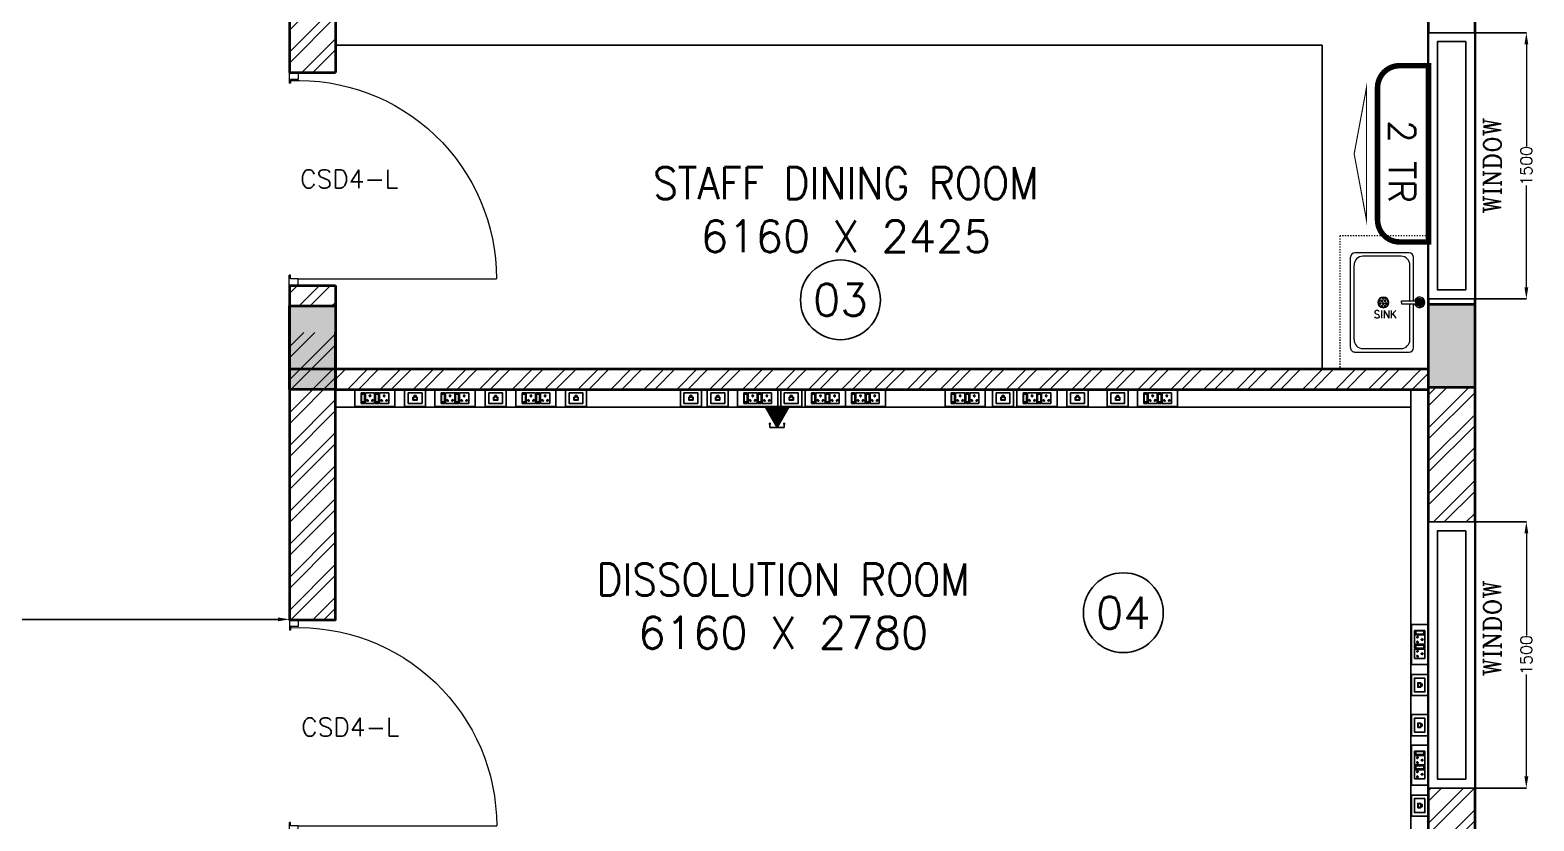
# Model space of a CAD drawing. Extents: x -52083 to 49512, y -145230 to 20224.
# Drawn here: x 33594 to 42070, y -13366 to -8908 of the extents above; entities that cross this region are included whole.
import ezdxf
from ezdxf.enums import TextEntityAlignment as Align

# ---------------------------------------------------------------- set-up
doc = ezdxf.new("R2010")
doc.units = 0
doc.header["$LTSCALE"] = 0.5
doc.header["$MEASUREMENT"] = 0
doc.header["$PDMODE"] = 32
doc.linetypes.add('ACAD_ISO03W100', pattern=[30, 12, -18])
for name, color, linetype, lineweight in [('0-1 AC UNIT', 8, 'Continuous', 25), ('1200x2100 Door', 5, 'Continuous', 5), ('COL', 1, 'Continuous', 35), ('DIM', 3, 'Continuous', 5), ('Hatch-1', 8, 'Continuous', 5), ('Sa-Block Text', 7, 'Continuous', 18), ('wall-1', 7, 'Continuous', 35)]:
    doc.layers.add(name, color=color, linetype=linetype, lineweight=lineweight)
for name, color, linetype in [('LABOFAB', 7, 'Continuous'), ('PDF_Text', 5, 'Continuous'), ('SA-6MRP', 1, 'Continuous'), ('SA-6MUP', 223, 'Continuous'), ('SA-FUR', 3, 'Continuous'), ('SA-Lan', 3, 'Continuous'), ('SA-Voice', 5, 'Continuous')]:
    doc.layers.add(name, color=color, linetype=linetype)
doc.styles.add('RomanS', font='romans.shx')
doc.styles.get("Standard").update_dxf_attribs({"font": 'romans.shx'})
doc.dimstyles.new('Sa-dim', dxfattribs={"dimtxt": 65, "dimasz": 65, "dimexe": 0, "dimexo": 0, "dimtad": 0, "dimdec": 0, "dimdsep": 46, "dimtxsty": 'Standard', "dimcen": 0, "dimclrd": 256, "dimclre": 7, "dimclrt": 1, "dimadec": 0, "dimazin": 0, "dimtfac": 1, "dimtdec": 0, "dimtmove": 0, "dimatfit": 3, "dimfxl": 1, "dimlwd": -1, "dimarcsym": 0})
pattern_1 = [(45, (71188.27, 2e-13), (-92.80777, 92.80777), []), (45, (71250.15, 2e-13), (-92.80777, 92.80777), [])]

# ---------------------------------------------------------------- blocks, each defined once
blk = doc.blocks.new('*U109')
at = {"color": 5}
blk.add_wipeout([(50, 400), (50, 240), (1450, 240), (1450, 400)], dxfattribs=at)
blk.add_wipeout([(0, 450), (0, 190), (1500, 190), (1500, 450)], dxfattribs=at)
for points in [[(0, 450), (0, 190), (1500, 190), (1500, 450)], [(50, 400), (50, 240), (1450, 240), (1450, 400)]]:
    blk.add_lwpolyline(points, close=True, dxfattribs=at)
blk = doc.blocks.new('*D857')
at = {"layer": 'Defpoints', "color": 0}
for p in [(41736, -8923.3), (42027.2, -8923.3), (41736, -10423.3)]:
    blk.add_point(p, dxfattribs=at)
at = {"layer": 'DIM', "color": 7, "lineweight": -2}
for p, q in [((41736, -8923.3), (42027.2, -8923.3)), ((41736, -10423.3), (42027.2, -10423.3))]:
    blk.add_line(p, q, dxfattribs=at)
at = {"layer": 'DIM'}
for p, q in [((42027.2, -8988.3), (42027.2, -9562.8)), ((42027.2, -10358.3), (42027.2, -9783.8))]:
    blk.add_line(p, q, dxfattribs=at)
for points in [[(42016.4, -8988.3), (42038.1, -8988.3), (42027.2, -8923.3)], [(42016.4, -10358.3), (42038.1, -10358.3), (42027.2, -10423.3)]]:
    blk.add_solid(points, dxfattribs=at)
at = {"layer": 'DIM', "color": 1, "insert": (42027.2, -9673.3), "char_height": 65, "attachment_point": 5, "rotation": 90}
blk.add_mtext('1500', dxfattribs=at)
blk = doc.blocks.new('SD 1200x2100')
at = {"layer": '1200x2100 Door'}
for p, q in [((289771.1, 46661.9), (289771.1, 46711.8)), ((289771.1, 46711.8), (289829.5, 46711.8)), ((289771.1, 46661.9), (289771.1, 46711.8)), ((289809.4, 46661.9), (289809.4, 46705.1)), ((289809.4, 46705.1), (289829.5, 46705.1)), ((289829.5, 46705.1), (289829.5, 46711.8)), ((290971.1, 46711.8), (290912.7, 46711.8)), ((290912.7, 46705.1), (290912.7, 46711.8)), ((290932.8, 46705.1), (290912.7, 46705.1)), ((290932.8, 46661.9), (290932.8, 46705.1)), ((290971.1, 46661.9), (290971.1, 46711.8)), ((289771.1, 46661.9), (289809.4, 46661.9)), ((290971.1, 46661.9), (290932.8, 46661.9)), ((290932.8, 46661.9), (290932.8, 45543.9))]:
    blk.add_line(p, q, dxfattribs=at)
blk.add_arc((290932.8, 46661.9), 1118, 177.44259, 270, dxfattribs=at)
blk = doc.blocks.new('*D867')
at = {"layer": 'Defpoints', "color": 0}
for p in [(41736, -11680.5), (42027.2, -11680.5), (41736, -13180.5)]:
    blk.add_point(p, dxfattribs=at)
at = {"layer": 'DIM', "color": 7, "lineweight": -2}
for p, q in [((41736, -11680.5), (42027.2, -11680.5)), ((41736, -13180.5), (42027.2, -13180.5))]:
    blk.add_line(p, q, dxfattribs=at)
at = {"layer": 'DIM'}
for p, q in [((42027.2, -11745.5), (42027.2, -12320)), ((42027.2, -13115.5), (42027.2, -12541))]:
    blk.add_line(p, q, dxfattribs=at)
for points in [[(42016.4, -11745.5), (42038.1, -11745.5), (42027.2, -11680.5)], [(42016.4, -13115.5), (42038.1, -13115.5), (42027.2, -13180.5)]]:
    blk.add_solid(points, dxfattribs=at)
at = {"layer": 'DIM', "color": 1, "insert": (42027.2, -12430.5), "char_height": 65, "attachment_point": 5, "rotation": 90}
blk.add_mtext('1500', dxfattribs=at)
blk = doc.blocks.new('A$C054a1436')
at = {"color": 1}
blk.add_circle((225, 225), 225, dxfattribs=at)
blk.add_attdef('T1', text='', height=180).set_placement((225, 225), align=Align.MIDDLE_CENTER)
blk = doc.blocks.new('*U614')
for points in [[(-59.4, 46), (59.4, 46), (59.4, -46), (-59.4, -46)], [(-39.1, 29.8), (39.1, 29.8), (39.1, -29.8), (-39.1, -29.8)], [(12.4, 5.6), (5.4, 5.6), (5.4, 14.6), (-5.4, 14.6), (-5.4, 5.6), (-12.4, 5.6), (-12.4, -10.5), (12.4, -10.5)], [(11.1, 4.3), (4.1, 4.3), (4.1, 13.4), (-4.1, 13.4), (-4.1, 4.3), (-11.1, 4.3), (-11.1, -9.2), (11.1, -9.2)]]:
    blk.add_lwpolyline(points, close=True)
at = {"layer": 'Sa-Block Text', "flags": 1}
for tag, p in [('PROJECTNAME', (15.2, 670.6)), ('FLOOR', (15.2, 581.1)), ('LABNAME', (15.2, 471.6)), ('ITEMNO:', (15.2, 374.3))]:
    blk.add_attdef(tag, text='', height=65, dxfattribs=at).set_placement(p, align=Align.MIDDLE_CENTER)
at = {"layer": 'Sa-Block Text'}
blk.add_attdef('CATALOGUE', text='', height=65, dxfattribs=at).set_placement((15.2, 223), align=Align.MIDDLE_CENTER)
blk = doc.blocks.new('*U613')
for p, q in [((-78.1, 29.8), (-78.1, -29.8)), ((-78.1, 29.8), (-78.1, -29.8)), ((-57.3, 29.8), (-78.1, 29.8)), ((-78.1, 29.8), (-57.3, 29.8)), ((-76.3, 23.3), (-76.3, -23.3)), ((-59.1, 23.3), (-76.3, 23.3)), ((-59.1, -23.3), (-59.1, 23.3)), ((-57.3, -29.8), (-57.3, 29.8)), ((-53.9, 29.8), (-1.7, 29.8)), ((-53.9, -29.8), (-53.9, 29.8)), ((-1.7, 29.8), (-1.7, -29.8)), ((1.7, 29.8), (1.7, -29.8)), ((1.7, 29.8), (1.7, -29.8)), ((22.5, 29.8), (1.7, 29.8)), ((1.7, 29.8), (22.5, 29.8)), ((3.5, 23.3), (3.5, -23.3)), ((20.7, 23.3), (3.5, 23.3)), ((20.7, -23.3), (20.7, 23.3)), ((22.5, -29.8), (22.5, 29.8)), ((25.9, -29.8), (25.9, 29.8)), ((25.9, 29.8), (78.1, 29.8)), ((78.1, 29.8), (78.1, -29.8)), ((-78.1, -29.8), (-57.3, -29.8)), ((-76.3, -21.2), (-59.1, -21.2)), ((-76.3, -23.3), (-59.1, -23.3)), ((-1.7, -29.8), (-53.9, -29.8)), ((1.7, -29.8), (22.5, -29.8)), ((3.5, -21.2), (20.7, -21.2)), ((3.5, -23.3), (20.7, -23.3)), ((78.1, -29.8), (25.9, -29.8))]:
    blk.add_line(p, q)
blk.add_lwpolyline([(-113, -46), (113, -46), (113, 46), (-113, 46)], close=True)
for centre, radius, start, end in [((-27.8, 14.7), 4.06, 307.15837, 232.84163), ((-27.8, 10.6), 2.59, 161.40312, 18.59688), ((52, 14.7), 4.06, 307.15837, 232.84163), ((52, 10.6), 2.59, 161.40312, 18.59688), ((-42.7, -11.6), 3.5, 5.26891, 272.51003), ((-39.9, -14), 2.82, 202.68381, 75.09514), ((-15.7, -14), 2.82, 104.90486, 337.31619), ((-12.9, -11.6), 3.5, 267.48997, 174.73109), ((37.1, -11.6), 3.5, 5.26891, 272.51003), ((39.9, -14), 2.82, 202.68381, 75.09514), ((64.1, -14), 2.82, 104.90486, 337.31619), ((66.9, -11.6), 3.5, 267.48997, 174.73109)]:
    blk.add_arc(centre, radius, start, end)
at = {"layer": 'Sa-Block Text', "flags": 1}
for tag, p in [('PROJECTNAME', (14.8, 619.1)), ('FLOOR', (14.8, 529.6)), ('LABNAME', (14.8, 420.1)), ('ITEMNO:', (14.8, 322.8))]:
    blk.add_attdef(tag, text='', height=65, dxfattribs=at).set_placement(p, align=Align.MIDDLE_CENTER)
at = {"layer": 'Sa-Block Text'}
blk.add_attdef('CATALOGUE', text='', height=65, dxfattribs=at).set_placement((14.8, 173.9), align=Align.MIDDLE_CENTER)
blk = doc.blocks.new('*U615')
at = {"ltscale": 300}
for p, q in [((-78.1, 29.8), (-78.1, -29.8)), ((-78.1, 29.8), (-78.1, -29.8)), ((-57.3, 29.8), (-78.1, 29.8)), ((-78.1, 29.8), (-57.3, 29.8)), ((-76.3, 23.3), (-76.3, -23.3)), ((-59.1, 23.3), (-76.3, 23.3)), ((-59.1, -23.3), (-59.1, 23.3)), ((-57.3, -29.8), (-57.3, 29.8)), ((-53.9, 29.8), (-1.7, 29.8)), ((-53.9, -29.8), (-53.9, 29.8)), ((-1.7, 29.8), (-1.7, -29.8)), ((1.7, 29.8), (1.7, -29.8)), ((1.7, 29.8), (1.7, -29.8)), ((22.5, 29.8), (1.7, 29.8)), ((1.7, 29.8), (22.5, 29.8)), ((3.5, 23.3), (3.5, -23.3)), ((20.7, 23.3), (3.5, 23.3)), ((20.7, -23.3), (20.7, 23.3)), ((22.5, -29.8), (22.5, 29.8)), ((25.9, -29.8), (25.9, 29.8)), ((25.9, 29.8), (78.1, 29.8)), ((78.1, 29.8), (78.1, -29.8)), ((-78.1, -29.8), (-57.3, -29.8)), ((-76.3, -21.2), (-59.1, -21.2)), ((-76.3, -23.3), (-59.1, -23.3)), ((-1.7, -29.8), (-53.9, -29.8)), ((1.7, -29.8), (22.5, -29.8)), ((3.5, -21.2), (20.7, -21.2)), ((3.5, -23.3), (20.7, -23.3)), ((78.1, -29.8), (25.9, -29.8))]:
    blk.add_line(p, q, dxfattribs=at)
blk.add_lwpolyline([(-113, -46), (113, -46), (113, 46), (-113, 46)], close=True, dxfattribs=at)
for centre, radius, start, end in [((-27.8, 14.7), 4.06, 307.15837, 232.84163), ((-27.8, 10.6), 2.59, 161.40312, 18.59688), ((52, 14.7), 4.06, 307.15837, 232.84163), ((52, 10.6), 2.59, 161.40312, 18.59688), ((-42.7, -11.6), 3.5, 5.26891, 272.51003), ((-39.9, -14), 2.82, 202.68381, 75.09514), ((-15.7, -14), 2.82, 104.90486, 337.31619), ((-12.9, -11.6), 3.5, 267.48997, 174.73109), ((37.1, -11.6), 3.5, 5.26891, 272.51003), ((39.9, -14), 2.82, 202.68381, 75.09514), ((64.1, -14), 2.82, 104.90486, 337.31619), ((66.9, -11.6), 3.5, 267.48997, 174.73109)]:
    blk.add_arc(centre, radius, start, end, dxfattribs=at)
at = {"layer": 'Sa-Block Text', "flags": 1}
for tag, p in [('PROJECTNAME', (102.4, 776)), ('FLOOR', (102.4, 686.5)), ('LABNAME', (102.4, 577)), ('ITEMNO:', (102.4, 479.7))]:
    blk.add_attdef(tag, text='', height=65, dxfattribs=at).set_placement(p, align=Align.MIDDLE_CENTER)
at = {"layer": 'Sa-Block Text'}
blk.add_attdef('CATALOGUE', text='', height=65, dxfattribs=at).set_placement((102.4, 360.5), align=Align.MIDDLE_CENTER)
blk = doc.blocks.new('*U133')
at = {"ltscale": 300}
for p, q in [((-78.1, 29.8), (-78.1, -29.8)), ((-78.1, 29.8), (-78.1, -29.8)), ((-57.3, 29.8), (-78.1, 29.8)), ((-78.1, 29.8), (-57.3, 29.8)), ((-76.3, 23.3), (-76.3, -23.3)), ((-59.1, 23.3), (-76.3, 23.3)), ((-59.1, -23.3), (-59.1, 23.3)), ((-57.3, -29.8), (-57.3, 29.8)), ((-53.9, 29.8), (-1.7, 29.8)), ((-53.9, -29.8), (-53.9, 29.8)), ((-1.7, 29.8), (-1.7, -29.8)), ((1.7, 29.8), (1.7, -29.8)), ((1.7, 29.8), (1.7, -29.8)), ((22.5, 29.8), (1.7, 29.8)), ((1.7, 29.8), (22.5, 29.8)), ((3.5, 23.3), (3.5, -23.3)), ((20.7, 23.3), (3.5, 23.3)), ((20.7, -23.3), (20.7, 23.3)), ((22.5, -29.8), (22.5, 29.8)), ((25.9, -29.8), (25.9, 29.8)), ((25.9, 29.8), (78.1, 29.8)), ((78.1, 29.8), (78.1, -29.8)), ((-78.1, -29.8), (-57.3, -29.8)), ((-76.3, -21.2), (-59.1, -21.2)), ((-76.3, -23.3), (-59.1, -23.3)), ((-1.7, -29.8), (-53.9, -29.8)), ((1.7, -29.8), (22.5, -29.8)), ((3.5, -21.2), (20.7, -21.2)), ((3.5, -23.3), (20.7, -23.3)), ((78.1, -29.8), (25.9, -29.8))]:
    blk.add_line(p, q, dxfattribs=at)
blk.add_lwpolyline([(-113, -46), (113, -46), (113, 46), (-113, 46)], close=True, dxfattribs=at)
for centre, radius, start, end in [((-27.8, 14.7), 4.06, 307.15837, 232.84163), ((-27.8, 10.6), 2.59, 161.40312, 18.59688), ((52, 14.7), 4.06, 307.15837, 232.84163), ((52, 10.6), 2.59, 161.40312, 18.59688), ((-42.7, -11.6), 3.5, 5.26891, 272.51003), ((-39.9, -14), 2.82, 202.68381, 75.09514), ((-15.7, -14), 2.82, 104.90486, 337.31619), ((-12.9, -11.6), 3.5, 267.48997, 174.73109), ((37.1, -11.6), 3.5, 5.26891, 272.51003), ((39.9, -14), 2.82, 202.68381, 75.09514), ((64.1, -14), 2.82, 104.90486, 337.31619), ((66.9, -11.6), 3.5, 267.48997, 174.73109)]:
    blk.add_arc(centre, radius, start, end, dxfattribs=at)
at = {"layer": 'Sa-Block Text', "flags": 1}
for tag, p in [('PROJECTNAME', (102.4, 776)), ('FLOOR', (102.4, 686.5)), ('LABNAME', (102.4, 577)), ('ITEMNO:', (102.4, 479.7))]:
    blk.add_attdef(tag, text='', height=65, dxfattribs=at).set_placement(p, align=Align.MIDDLE_CENTER)
at = {"layer": 'Sa-Block Text'}
blk.add_attdef('CATALOGUE', text='', height=65, dxfattribs=at).set_placement((102.4, 360.5), align=Align.MIDDLE_CENTER)
blk = doc.blocks.new('VOICE')
at = {"ltscale": 30}
h = blk.add_hatch(dxfattribs=at)
h.set_pattern_fill('ANSI31', color=256, scale=1.368807, angle=0.10709, style=0)
h.set_pattern_definition([(45.107, (0, 0), (-3.0788, 3.06731), [])])
h.paths.add_polyline_path([(0, 0), (67.3, 119.1), (135, 0)])
for p, q in [((0, 0), (67.3, 119.1)), ((67.3, 119.1), (135, 0)), ((135, 0), (0, 0))]:
    blk.add_line(p, q, dxfattribs=at)
at = {"linetype": 'Continuous', "ltscale": 12}
blk.add_line((26.7, 118.6), (107.9, 118.6), dxfattribs=at)
at = {"ltscale": 12}
for p, q in [((26.7, 118.6), (26.7, 100.6)), ((107.9, 118.6), (107.9, 100.6))]:
    blk.add_line(p, q, dxfattribs=at)
at = {"ltscale": 30, "const_width": 6.84}
for points in [[(23.3, 98.1, 1), (30.1, 98.1, 1)], [(104.4, 98.1, 1), (111.3, 98.1, 1)]]:
    blk.add_lwpolyline(points, format="xyb", close=True, dxfattribs=at)
at = {"layer": 'Sa-Block Text', "flags": 1}
for tag, p in [('LAB', (67.8, 152)), ('ITEM', (67.8, 25)), ('CATALOGUE', (98.3, -100))]:
    blk.add_attdef(tag, text='', height=65, dxfattribs=at).set_placement(p, align=Align.MIDDLE_CENTER)
blk = doc.blocks.new('*U683')
at = {"layer": '0-1 AC UNIT', "color": 3, "const_width": 31.2}
blk.add_lwpolyline([(-272.5, -287.5), (471.2, -287.5, 0.414214), (596.2, -162.5), (596.2, 0), (-397.5, 0), (-397.5, -162.5, 0.414214)], format="xyb", close=True, dxfattribs=at)
at = {"layer": '0-1 AC UNIT', "color": 3, "const_width": 6.25}
blk.add_lwpolyline([(471.2, -350), (99.4, -419.2), (-272.5, -350), (471.2, -350)], dxfattribs=at)
blk = doc.blocks.new('PP SINK(560X355)')
at = {"linetype": 'ByBlock', "lineweight": 5, "ltscale": 10}
blk.add_hatch(color=3, dxfattribs=at).paths.add_polyline_path([(258.6, 389.9, 1), (301.4, 389.9, 1)])
at = {"linetype": 'ByBlock', "lineweight": 5}
h = blk.add_hatch(dxfattribs=at)
h.set_pattern_fill('HEX', color=3, scale=40, style=0)
h.set_pattern_definition([(0, (-33817.9174, -448425.806), (0, 8.66025404), [5, -10]), (120, (-33817.9174, -448425.806), (-7.5, -4.33012702), [5, -10]), (60, (-33812.9174, -448425.806), (-7.5, 4.33012702), [5, -10])])
h.paths.add_polyline_path([(250, 185.2, 1), (310, 185.2, 1)])
at = {"color": 3, "linetype": 'ByBlock', "lineweight": 5}
for p, q in [((271.9, 355), (25, 355)), ((535, 355), (288.1, 355)), ((0, 330), (0, 25)), ((20, 285), (20, 70)), ((271.9, 335), (70, 335)), ((490, 335), (288.1, 335)), ((540, 70), (540, 285)), ((560, 25), (560, 330)), ((535, 0), (25, 0)), ((490, 20), (70, 20))]:
    blk.add_line(p, q, dxfattribs=at)
at = {"color": 3, "linetype": 'ByBlock', "lineweight": 5, "ltscale": 10}
for p, q in [((271.9, 287.6), (271.9, 370.1)), ((288.1, 287.6), (288.1, 370.1)), ((280, 287.6), (271.9, 287.6)), ((280, 287.6), (288.1, 287.6))]:
    blk.add_line(p, q, dxfattribs=at)
blk.add_circle((280, 389.9), 21.4, dxfattribs=at)
at = {"color": 3, "linetype": 'ByBlock', "lineweight": 5}
blk.add_circle((280, 185.2), 30, dxfattribs=at)
for centre, radius, start, end in [((25, 330), 25, 90, 180), ((535, 330), 25, 0, 90), ((70, 285), 50, 90, 180), ((490, 285), 50, 0, 90), ((280, 185.2), 30, 0, 180), ((280, 185.2), 30, 180, 0), ((25, 25), 25, 180, 270), ((70, 70), 50, 180, 270), ((490, 70), 50, 270, 0), ((535, 25), 25, 270, 0)]:
    blk.add_arc(centre, radius, start, end, dxfattribs=at)
at = {"color": 3, "linetype": 'ByBlock', "lineweight": 5, "ltscale": 10}
for radius, start, end in [(29.4, 285.89602, 254.10398), (21.4, 292.16074, 247.83926)]:
    blk.add_arc((280, 389.9), radius, start, end, dxfattribs=at)
blk = doc.blocks.new('*D1233')
at = {"color": 7, "lineweight": -2}
for p, q in [((24051, -12150.9), (24051, -12229.9)), ((35056, -12150.9), (35056, -12229.9))]:
    blk.add_line(p, q, dxfattribs=at)
for p, q in [((24116, -12229.9), (29412.1, -12229.9)), ((34991, -12229.9), (29695, -12229.9))]:
    blk.add_line(p, q)
for points in [[(24116, -12219), (24116, -12240.7), (24051, -12229.9)], [(34991, -12219), (34991, -12240.7), (35056, -12229.9)]]:
    blk.add_solid(points)
at = {"layer": 'Defpoints', "color": 0}
for p in [(24051, -12150.9), (35056, -12150.9), (35056, -12229.9)]:
    blk.add_point(p, dxfattribs=at)
at = {"color": 1, "insert": (29553.5, -12229.9), "char_height": 65, "attachment_point": 5}
blk.add_mtext('11005', dxfattribs=at)

msp = doc.modelspace()

# ---------------------------------------------------------------- hatches: boundary and pattern name
at = {"layer": 'COL'}
h = msp.add_hatch(color=256, dxfattribs=at)
h.dxf.hatch_style = 1
h.paths.add_polyline_path([(35316, -10463.3), (35056, -10463.3), (35056, -10933.3), (35316, -10933.3)])
at = {"layer": 'Hatch-1'}
h = msp.add_hatch(dxfattribs=at)
h.set_pattern_fill('ANSI32,_O', color=256, scale=350)
h.set_pattern_definition(pattern_1)
h.paths.add_polyline_path([(35057.5, -5508.3), (35315.8, -5508.3), (35315.8, -9148.2), (35057.5, -9148.2)])
h = msp.add_hatch(dxfattribs=at)
h.set_pattern_fill('ANSI32,_O', color=256, scale=350)
h.set_pattern_definition(pattern_1)
h.paths.add_polyline_path([(35056, -10348.3), (35316, -10348.3), (35316, -10463.3), (35056, -10463.3)])
h = msp.add_hatch(dxfattribs=at)
h.set_pattern_fill('ANSI32,_O', color=256, scale=350)
h.set_pattern_definition([(45, (-60236.36, 2e-13), (-92.80777, 92.80777), []), (45, (-60174.49, 2e-13), (-92.80777, 92.80777), [])])
h.paths.add_polyline_path([(35316, -10613.3), (35056, -10613.3), (35056, -12232.3), (35316, -12232.3)])
h = msp.add_hatch(dxfattribs=at)
h.set_pattern_fill('ANSI32,_O', color=256, scale=350)
h.set_pattern_definition(pattern_1)
h.paths.add_polyline_path([(35316, -10933.3), (41476, -10933.3), (41476, -10818.3), (35316, -10818.3)])

# ---------------------------------------------------------------- linework, layer by layer
at = {"color": 30}
for p, q in [((35315.8, -8993.3, 2637.8), (40876, -8993.3, 2637.8)), ((40876, -8993.3, 2637.8), (40876, -10818.3, 2637.8))]:
    msp.add_line(p, q, dxfattribs=at)
msp.add_line((41476, -10453.3, 2637.8), (41476, -13713.3, 2637.8))
at = {"layer": 'COL', "elevation": 2637.8}
msp.add_lwpolyline([(35056, -10463.3), (35316, -10463.3), (35316, -10933.3), (35056, -10933.3)], close=True, dxfattribs=at)
at = {"layer": 'Hatch-1', "elevation": 2637.8}
for points in [[(35057.5, -5508.3), (35315.8, -5508.3), (35315.8, -9148.2), (35057.5, -9148.2)], [(35056, -10348.3), (35316, -10348.3), (35316, -10463.3), (35056, -10463.3)], [(35316, -10933.3), (41476, -10933.3), (41476, -10818.3), (35316, -10818.3)]]:
    msp.add_lwpolyline(points, close=True, dxfattribs=at)
at = {"layer": 'SA-FUR'}
for p, q in [((35316, -11833.3, 2637.8), (35316, -10933.3, 2637.8)), ((35316, -11683.3, 2637.8), (35316, -11033.3, 2637.8))]:
    msp.add_line(p, q, dxfattribs=at)
at = {"layer": 'SA-FUR', "elevation": 2637.8}
msp.add_lwpolyline([(35316, -11033.3), (41376, -11033.3), (41376, -10933.3), (35316, -10933.3)], close=True, dxfattribs=at)
at = {"layer": 'wall-1', "color": 7}
for p, q in [((41736, 720.7, 2637.8), (41736, -19728.3, 2637.8)), ((41476, -19728.3, 2637.8), (41476, 376.7, 2637.8)), ((35056, -9148.3, 2637.8), (35315.8, -9148.2, 2637.8)), ((35056, -10348.3, 2637.8), (35316, -10348.2, 2637.8)), ((35316.9, -10818.3, 2637.8), (41476, -10818.3, 2637.8)), ((35316.8, -10933.3, 2637.8), (41476, -10933.3, 2637.8))]:
    msp.add_line(p, q, dxfattribs=at)
at = {"layer": 'wall-1', "color": 7, "elevation": 2637.8}
for points in [[(35056, -8243.3), (35056, -9148.3)], [(35316.8, -9148.3), (35316.7, -8243.3)], [(35056, -10348.3), (35056, -10818.3), (35316.9, -10818.3), (35316.9, -10348.3)], [(35056, -10613.3), (35056, -12232.3), (35316, -12232.3), (35316, -10613.3)]]:
    msp.add_lwpolyline(points, dxfattribs=at)

# ---------------------------------------------------------------- block references
ref = msp.add_blockref('A$C054a1436', (37936.2, -10653.6, 2637.8))
ref.add_attrib('T1', '03', dxfattribs={"color": 1, "height": 180}).set_placement((38161.2, -10428.6, 2637.8), align=Align.MIDDLE_CENTER)
ref = msp.add_blockref('A$C054a1436', (39530.9, -12417.5, 2637.8))
ref.add_attrib('T1', '04', dxfattribs={"color": 1, "height": 180}).set_placement((39755.9, -12192.5, 2637.8), align=Align.MIDDLE_CENTER)
at = {"layer": '1200x2100 Door', "xscale": -1, "rotation": 90}
for p in [(81766.7, 280622.8, 2637.8), (81767.8, 277538.8, 2637.8)]:
    msp.add_blockref('SD 1200x2100', p, dxfattribs=at)
at = {"layer": 'SA-6MRP', "color": 7}
for name, p in [('*U615', (35988.9, -10983.3, 2637.8)), ('*U133', (38076.4, -10983.3, 2637.8)), ('*U615', (39269.2, -10983.3, 2637.8))]:
    msp.add_blockref(name, p, dxfattribs=at)
at = {"layer": 'SA-6MUP', "color": 7}
for p in [(35537.6, -10983.3, 2637.8), (36444.7, -10983.3, 2637.8), (37694.6, -10983.3, 2637.8), (38302.4, -10983.3, 2637.8), (38863.8, -10983.3, 2637.8), (39948.9, -10983.3, 2637.8)]:
    msp.add_blockref('*U613', p, dxfattribs=at)
at = {"layer": 'SA-Lan', "color": 7}
for p in [(35764.1, -10983.3, 2637.8), (36218.1, -10983.3, 2637.8), (36671.2, -10983.3, 2637.8), (37318.7, -10983.3, 2637.8), (37469.8, -10983.3, 2637.8), (37884, -10983.3, 2637.8), (39077.9, -10983.3, 2637.8), (39497.5, -10983.3, 2637.8), (39724, -10983.3, 2637.8)]:
    msp.add_blockref('*U614', p, dxfattribs=at)
at = {"layer": 'SA-Voice', "color": 7, "xscale": -1, "rotation": 180}
msp.add_blockref('VOICE', (37736.5, -11029.3, 2637.8), dxfattribs=at)

# ---------------------------------------------------------------- texts
at = {"layer": '0-1 AC UNIT', "color": 8, "insert": (41401.4, -9650, 2637.8), "char_height": 150, "width": 537.214, "attachment_point": 2, "rotation": 270, "line_spacing_factor": 1.171839, "style": 'RomanS'}
msp.add_mtext('2 TR', dxfattribs=at)
at = {"layer": '1200x2100 Door', "color": 0, "style": 'RomanS'}
for p in [(35115.8, -9799, 2637.8), (35122.1, -12888.5, 2637.8)]:
    msp.add_text('CSD4-L', height=103.23, dxfattribs=at).set_placement(p)
at = {"layer": 'LABOFAB', "color": 4, "lineweight": 13, "insert": (41232.1, -10510.1, 2637.8), "char_height": 42.5, "width": 138.883, "attachment_point": 5, "rotation": 0}
msp.add_mtext('{\\C256;SINK}', dxfattribs=at)
at = {"layer": 'PDF_Text', "char_height": 100, "attachment_point": 2, "rotation": 90, "style": 'RomanS'}
for insert in [(41786, -9673.3, 2637.8), (41786, -12280.5, 2637.8)]:
    msp.add_mtext('{\\Fromanc|c0;WINDOW}', dxfattribs=dict(at, insert=insert))
at = {"layer": 'PDF_Text', "char_height": 180, "width": 2461.8, "attachment_point": 5, "style": 'RomanS'}
for s, insert in [('{\\W0.9;STAFF DINING ROOM\\P\\W1;\\C0;6160 X 2425}', (38192.1, -9921, 2637.8)), ('{\\W0.9;DISSOLUTION ROOM\\P\\W1;\\C0;6160 X 2780}', (37839, -12155.5, 2637.8))]:
    msp.add_mtext(s, dxfattribs=dict(at, insert=insert))

# ---------------------------------------------------------------- dimensions: what is measured, and where the dimension line sits
at = {"color": 5}
dim = msp.add_linear_dim(base=(35056, -12229.9, 2637.8), p1=(24051, -12150.9, 2637.8), p2=(35056, -12150.9, 2637.8), dimstyle='Sa-dim', dxfattribs=at)
dim.commit()
dim.dimension.update_dxf_attribs({"geometry": '*D1233', "text_midpoint": (29553.5, -12229.9, 2637.8)})

# ---------------------------------------------------------------- next in the draw order: block references
at = {"rotation": 270}
for p in [(41286, -8923.3, 2637.8), (41286, -11680.5, 2637.8)]:
    msp.add_blockref('*U109', p, dxfattribs=at)

# ---------------------------------------------------------------- next in the draw order: hatches: boundary and pattern name
at = {"layer": 'COL'}
h = msp.add_hatch(color=256, dxfattribs=at)
h.dxf.hatch_style = 1
h.paths.add_polyline_path([(41736, -10453.3), (41476, -10453.3), (41476, -10923.3), (41736, -10923.3)])
at = {"layer": 'Hatch-1'}
h = msp.add_hatch(dxfattribs=at)
h.set_pattern_fill('ANSI32,_O', color=256, scale=350)
h.set_pattern_definition(pattern_1)
h.paths.add_polyline_path([(41476, -11680.5), (41736, -11680.5), (41736, -10923.3), (41476, -10923.3)])
h = msp.add_hatch(dxfattribs=at)
h.set_pattern_fill('ANSI32,_O', color=256, scale=350)
h.set_pattern_definition(pattern_1)
h.paths.add_polyline_path([(41736, -13713.3), (41476, -13713.3), (41476, -13180.5), (41736, -13180.5)])

# ---------------------------------------------------------------- next in the draw order: linework, layer by layer
at = {"elevation": 2637.8}
msp.add_lwpolyline([(41376, -10933.3), (41376, -13713.3), (41476, -13713.3), (41476, -10933.3)], close=True, dxfattribs=at)
at = {"layer": 'COL', "elevation": 2637.8}
msp.add_lwpolyline([(41476, -10453.3), (41736, -10453.3), (41736, -10923.3), (41476, -10923.3)], close=True, dxfattribs=at)
at = {"layer": 'Hatch-1', "elevation": 2637.8}
for points in [[(41476, -11680.5), (41736, -11680.5), (41736, -10923.3), (41476, -10923.3)], [(41736, -13713.3), (41476, -13713.3), (41476, -13180.5), (41736, -13180.5)]]:
    msp.add_lwpolyline(points, close=True, dxfattribs=at)
at = {"layer": 'LABOFAB', "color": 230, "linetype": 'ACAD_ISO03W100', "lineweight": 13, "elevation": 2637.8}
msp.add_lwpolyline([(41476, -10818.3), (41476, -10068.3), (40976, -10068.3), (40976, -10818.3)], close=True, dxfattribs=at)

# ---------------------------------------------------------------- next in the draw order: block references
at = {"layer": '0-1 AC UNIT', "color": 8, "rotation": 270}
msp.add_blockref('*U683', (41476, -9506.4, 2637.8), dxfattribs=at)
at = {"layer": 'LABOFAB', "lineweight": 13, "rotation": 270.0000000008338}
msp.add_blockref('PP SINK(560X355)', (41036, -10163.3, 2637.8), dxfattribs=at)
at = {"layer": 'SA-6MRP', "color": 7, "rotation": 270}
msp.add_blockref('*U615', (41426, -12371.6, 2637.8), dxfattribs=at)
at = {"layer": 'SA-6MUP', "color": 7, "rotation": 270}
msp.add_blockref('*U613', (41426, -13051.2, 2637.8), dxfattribs=at)
at = {"layer": 'SA-Lan', "color": 7, "rotation": 270}
for p in [(41426, -12599.8, 2637.8), (41426, -12826.4, 2637.8), (41426, -13279.5, 2637.8)]:
    msp.add_blockref('*U614', p, dxfattribs=at)

# ---------------------------------------------------------------- next in the draw order: dimensions: what is measured, and where the dimension line sits
at = {"layer": 'DIM', "color": 7}
for base, p1, p2, picture, middle in [((42027.2, -8923.3, 2637.8), (41736, -10423.3, 2637.8), (41736, -8923.3, 2637.8), '*D857', (42027.2, -9673.3, 2637.8)), ((42027.2, -11680.5, 2637.8), (41736, -13180.5, 2637.8), (41736, -11680.5, 2637.8), '*D867', (42027.2, -12430.5, 2637.8))]:
    dim = msp.add_linear_dim(base=base, p1=p1, p2=p2, angle=90, dimstyle='Sa-dim', dxfattribs=at)
    dim.commit()
    dim.dimension.update_dxf_attribs({"geometry": picture, "text_midpoint": middle})

doc.saveas('drawing.dxf')
